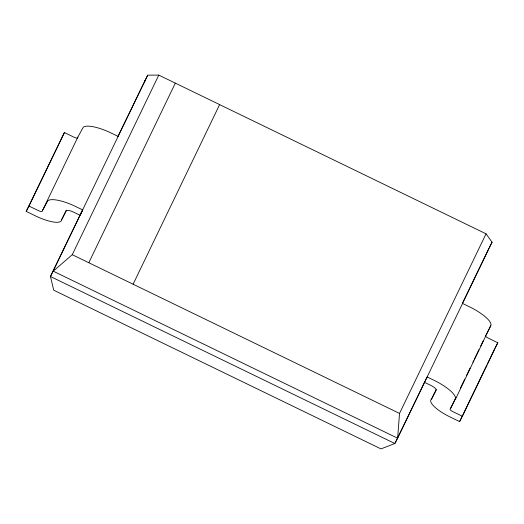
<?xml version="1.0" encoding="UTF-8"?>
<svg xmlns="http://www.w3.org/2000/svg" width="524" height="524" viewBox="0 0 524 524"><rect width="100%" height="100%" fill="white"/><g stroke="black" fill="none" stroke-linecap="round" stroke-linejoin="round"><path stroke-width="0.79" d="M117.867 136.633L147.703 75.155L158.785 75.102L486.049 233.822L399.524 413.429L397.624 438.202L394.841 443.52L380.981 448.898L53.71 290.178L50.474 276.508L82.117 210.838M144.67 82.058L144.919 80.48M485.506 335.622A3.714 1.048 25.7 0 0 487.896 337.928L497.8 342.755L462.384 416.272L452.481 411.438A3.714 1.048 25.7 0 1 450.09 409.133L455.625 398.489A28.394 8.011 25.7 0 0 436.826 381.701L427.139 376.946L394.841 443.52L50.474 276.508L147.703 75.155M455.408 399.327L491.04 324.978A28.394 8.011 25.7 0 0 472.242 308.191L462.554 303.435M42.457 210.589L42.254 211.336A3.714 1.048 25.7 0 1 38.907 210.858L28.984 206.07L26.2 211.388L35.645 215.973A25.028 7.061 25.7 0 0 61.675 219.7L66.306 210.838A7.087 1.998 25.7 0 1 73.615 212.154L79.989 215.246L82.772 209.928L73.032 205.264A28.394 8.011 25.7 0 0 47.841 200.718L42.457 210.589L77.873 137.078L83.257 127.208A28.394 8.011 25.7 0 1 108.448 131.753L118.188 136.417M77.873 137.078L77.67 137.825A3.714 1.048 25.7 0 1 74.323 137.347L64.4 132.559L26.2 211.388M28.984 206.07L64.4 132.559M61.675 219.7L66.279 210.144M486.049 233.822L492.069 242.173L397.624 438.202L53.258 271.183L72.253 254.703L158.785 75.102M88.798 262.734L175.33 83.126M133.103 284.218L219.635 104.61M462.581 302.918L488.931 248.225M462.384 416.272L459.6 421.591L450.155 417.006A25.028 7.061 25.7 0 1 431.547 399.091L436.151 389.535M450.594 408.537L455.906 397.506M460.511 387.95L464.755 379.127M466.53 375.453L470.074 368.103M472.903 362.222L473.611 360.754M474.318 359.281L478.923 349.724M480.698 346.05L483.174 340.901M459.6 421.591L486.875 364.986M487.582 363.518L494.663 348.814M489.285 247.492L492.069 242.173M431.547 399.091L436.184 390.223A7.087 1.998 25.7 0 0 430.735 385.356L424.355 382.265M486.01 335.026L490.824 325.817M495.016 348.08L497.8 342.755M72.253 254.703L399.524 413.429"/></g></svg>
